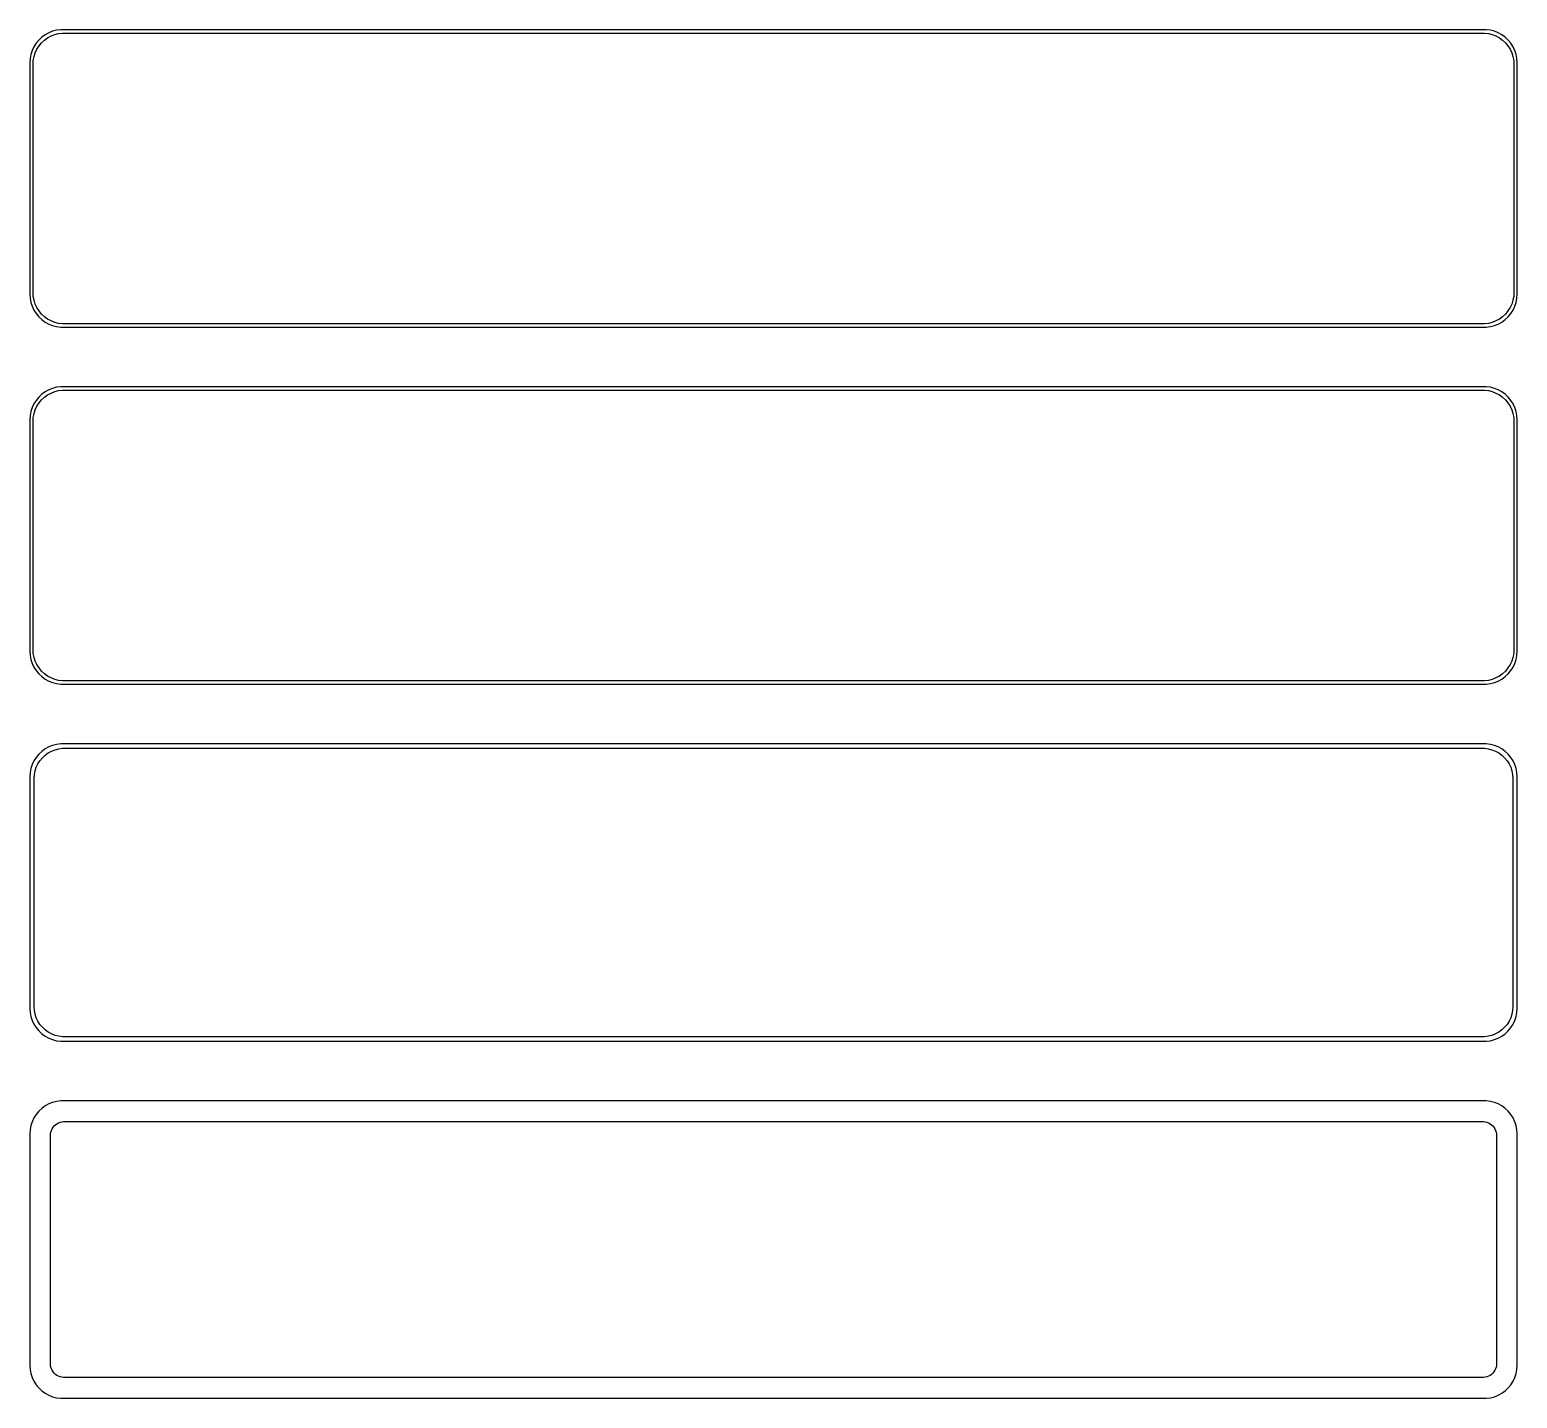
# Model space of a CAD drawing. Header units: metres. Extents: x -112 to 112, y 194 to 400.
import ezdxf

# ---------------------------------------------------------------- set-up
doc = ezdxf.new("R2010")
doc.units = ezdxf.units.M

msp = doc.modelspace()

# ---------------------------------------------------------------- linework, layer by layer
for p, q in [((-111.545, 398.439), (-111.882, 397.909)), ((-111.145, 398.923), (-111.545, 398.439)), ((-110.687, 399.353), (-111.145, 398.923)), ((-111.093, 398.042), (-110.713, 398.502)), ((-110.713, 398.502), (-110.278, 398.91)), ((-110.179, 399.722), (-110.687, 399.353)), ((-110.278, 398.91), (-109.795, 399.261)), ((-109.629, 400.024), (-110.179, 399.722)), ((-109.795, 399.261), (-109.272, 399.548)), ((-109.045, 400.255), (-109.629, 400.024)), ((-109.272, 399.548), (-108.718, 399.768)), ((-108.437, 400.411), (-109.045, 400.255)), ((-108.718, 399.768), (-108.14, 399.916)), ((-107.814, 400.49), (-108.437, 400.411)), ((-108.14, 399.916), (-107.548, 399.991)), ((107.814, 400.49), (-107.814, 400.49)), ((-107.548, 399.991), (107.548, 399.991)), ((107.548, 399.991), (108.14, 399.916)), ((108.437, 400.411), (107.814, 400.49)), ((108.14, 399.916), (108.718, 399.768)), ((109.045, 400.255), (108.437, 400.411)), ((108.718, 399.768), (109.272, 399.548)), ((109.629, 400.024), (109.045, 400.255)), ((109.272, 399.548), (109.795, 399.261)), ((110.179, 399.722), (109.629, 400.024)), ((109.795, 399.261), (110.278, 398.91)), ((110.687, 399.353), (110.179, 399.722)), ((110.278, 398.91), (110.713, 398.502)), ((111.145, 398.923), (110.687, 399.353)), ((110.713, 398.502), (111.093, 398.042)), ((111.545, 398.439), (111.145, 398.923)), ((111.882, 397.909), (111.545, 398.439)), ((-112.461, 396.127), (-112.5, 395.5)), ((-112.343, 396.743), (-112.461, 396.127)), ((-112.149, 397.341), (-112.343, 396.743)), ((-111.882, 397.909), (-112.149, 397.341)), ((-111.963, 395.845), (-111.851, 396.431)), ((-111.851, 396.431), (-111.666, 396.999)), ((-111.666, 396.999), (-111.412, 397.538)), ((-111.412, 397.538), (-111.093, 398.042)), ((111.093, 398.042), (111.412, 397.538)), ((111.412, 397.538), (111.666, 396.999)), ((111.666, 396.999), (111.851, 396.431)), ((111.851, 396.431), (111.963, 395.845)), ((112.149, 397.341), (111.882, 397.909)), ((112.343, 396.743), (112.149, 397.341)), ((112.461, 396.127), (112.343, 396.743)), ((112.5, 395.5), (112.461, 396.127)), ((-112.5, 395.5), (-112.5, 360.5)), ((-112, 395.25), (-111.963, 395.845)), ((-112, 360.75), (-112, 395.25)), ((111.963, 395.845), (112, 395.25)), ((112, 395.25), (112, 360.75)), ((112.5, 360.5), (112.5, 395.5)), ((-112.5, 360.5), (-112.461, 359.873)), ((-111.963, 360.155), (-112, 360.75)), ((-111.851, 359.569), (-111.963, 360.155)), ((111.963, 360.155), (111.851, 359.569)), ((112, 360.75), (111.963, 360.155)), ((112.461, 359.873), (112.5, 360.5)), ((-112.461, 359.873), (-112.343, 359.257)), ((-112.343, 359.257), (-112.149, 358.659)), ((-112.149, 358.659), (-111.882, 358.091)), ((-111.882, 358.091), (-111.545, 357.561)), ((-111.666, 359.001), (-111.851, 359.569)), ((-111.412, 358.462), (-111.666, 359.001)), ((-111.093, 357.958), (-111.412, 358.462)), ((-110.713, 357.498), (-111.093, 357.958)), ((111.093, 357.958), (110.713, 357.498)), ((111.412, 358.462), (111.093, 357.958)), ((111.666, 359.001), (111.412, 358.462)), ((111.545, 357.561), (111.882, 358.091)), ((111.851, 359.569), (111.666, 359.001)), ((111.882, 358.091), (112.149, 358.659)), ((112.149, 358.659), (112.343, 359.257)), ((112.343, 359.257), (112.461, 359.873)), ((-111.545, 357.561), (-111.145, 357.077)), ((-111.145, 357.077), (-110.687, 356.647)), ((-110.278, 357.09), (-110.713, 357.498)), ((-110.687, 356.647), (-110.179, 356.278)), ((-109.795, 356.739), (-110.278, 357.09)), ((-110.179, 356.278), (-109.629, 355.976)), ((-109.272, 356.452), (-109.795, 356.739)), ((-109.629, 355.976), (-109.045, 355.745)), ((-108.718, 356.232), (-109.272, 356.452)), ((-109.045, 355.745), (-108.437, 355.589)), ((-108.14, 356.084), (-108.718, 356.232)), ((-108.437, 355.589), (-107.814, 355.51)), ((-107.548, 356.009), (-108.14, 356.084)), ((-107.814, 355.51), (107.814, 355.51)), ((107.548, 356.009), (-107.548, 356.009)), ((108.14, 356.084), (107.548, 356.009)), ((107.814, 355.51), (108.437, 355.589)), ((108.718, 356.232), (108.14, 356.084)), ((108.437, 355.589), (109.045, 355.745)), ((109.272, 356.452), (108.718, 356.232)), ((109.045, 355.745), (109.629, 355.976)), ((109.795, 356.739), (109.272, 356.452)), ((109.629, 355.976), (110.179, 356.278)), ((110.278, 357.09), (109.795, 356.739)), ((110.179, 356.278), (110.687, 356.647)), ((110.713, 357.498), (110.278, 357.09)), ((110.687, 356.647), (111.145, 357.077)), ((111.145, 357.077), (111.545, 357.561)), ((-111.545, 344.439), (-111.882, 343.909)), ((-111.145, 344.923), (-111.545, 344.439)), ((-110.687, 345.353), (-111.145, 344.923)), ((-111.093, 344.042), (-110.713, 344.502)), ((-110.713, 344.502), (-110.278, 344.91)), ((-110.179, 345.722), (-110.687, 345.353)), ((-110.278, 344.91), (-109.795, 345.261)), ((-109.629, 346.024), (-110.179, 345.722)), ((-109.795, 345.261), (-109.272, 345.548)), ((-109.045, 346.255), (-109.629, 346.024)), ((-109.272, 345.548), (-108.718, 345.768)), ((-108.437, 346.411), (-109.045, 346.255)), ((-108.718, 345.768), (-108.14, 345.916)), ((-107.814, 346.49), (-108.437, 346.411)), ((-108.14, 345.916), (-107.548, 345.991)), ((107.814, 346.49), (-107.814, 346.49)), ((-107.548, 345.991), (107.548, 345.991)), ((107.548, 345.991), (108.14, 345.916)), ((108.437, 346.411), (107.814, 346.49)), ((108.14, 345.916), (108.718, 345.768)), ((109.045, 346.255), (108.437, 346.411)), ((108.718, 345.768), (109.272, 345.548)), ((109.629, 346.024), (109.045, 346.255)), ((109.272, 345.548), (109.795, 345.261)), ((110.179, 345.722), (109.629, 346.024)), ((109.795, 345.261), (110.278, 344.91)), ((110.687, 345.353), (110.179, 345.722)), ((110.278, 344.91), (110.713, 344.502)), ((111.145, 344.923), (110.687, 345.353)), ((110.713, 344.502), (111.093, 344.042)), ((111.545, 344.439), (111.145, 344.923)), ((111.882, 343.909), (111.545, 344.439)), ((-112.461, 342.127), (-112.5, 341.5)), ((-112.343, 342.743), (-112.461, 342.127)), ((-112.149, 343.341), (-112.343, 342.743)), ((-111.882, 343.909), (-112.149, 343.341)), ((-111.963, 341.845), (-111.851, 342.431)), ((-111.851, 342.431), (-111.666, 342.999)), ((-111.666, 342.999), (-111.412, 343.538)), ((-111.412, 343.538), (-111.093, 344.042)), ((111.093, 344.042), (111.412, 343.538)), ((111.412, 343.538), (111.666, 342.999)), ((111.666, 342.999), (111.851, 342.431)), ((111.851, 342.431), (111.963, 341.845)), ((112.149, 343.341), (111.882, 343.909)), ((112.343, 342.743), (112.149, 343.341)), ((112.461, 342.127), (112.343, 342.743)), ((112.5, 341.5), (112.461, 342.127)), ((-112.5, 341.5), (-112.5, 306.5)), ((-112, 341.25), (-111.963, 341.845)), ((-112, 306.75), (-112, 341.25)), ((111.963, 341.845), (112, 341.25)), ((112, 341.25), (112, 306.75)), ((112.5, 306.5), (112.5, 341.5)), ((-112.5, 306.5), (-112.461, 305.873)), ((-111.963, 306.155), (-112, 306.75)), ((-111.851, 305.569), (-111.963, 306.155)), ((111.963, 306.155), (111.851, 305.569)), ((112, 306.75), (111.963, 306.155)), ((112.461, 305.873), (112.5, 306.5)), ((-112.461, 305.873), (-112.343, 305.257)), ((-112.343, 305.257), (-112.149, 304.659)), ((-112.149, 304.659), (-111.882, 304.091)), ((-111.882, 304.091), (-111.545, 303.561)), ((-111.666, 305.001), (-111.851, 305.569)), ((-111.412, 304.462), (-111.666, 305.001)), ((-111.093, 303.958), (-111.412, 304.462)), ((-110.713, 303.498), (-111.093, 303.958)), ((111.093, 303.958), (110.713, 303.498)), ((111.412, 304.462), (111.093, 303.958)), ((111.666, 305.001), (111.412, 304.462)), ((111.545, 303.561), (111.882, 304.091)), ((111.851, 305.569), (111.666, 305.001)), ((111.882, 304.091), (112.149, 304.659)), ((112.149, 304.659), (112.343, 305.257)), ((112.343, 305.257), (112.461, 305.873)), ((-111.545, 303.561), (-111.145, 303.077)), ((-111.145, 303.077), (-110.687, 302.647)), ((-110.278, 303.09), (-110.713, 303.498)), ((-110.687, 302.647), (-110.179, 302.278)), ((-109.795, 302.739), (-110.278, 303.09)), ((-110.179, 302.278), (-109.629, 301.976)), ((-109.272, 302.452), (-109.795, 302.739)), ((-109.629, 301.976), (-109.045, 301.745)), ((-108.718, 302.232), (-109.272, 302.452)), ((-109.045, 301.745), (-108.437, 301.589)), ((-108.14, 302.084), (-108.718, 302.232)), ((-108.437, 301.589), (-107.814, 301.51)), ((-107.548, 302.009), (-108.14, 302.084)), ((-107.814, 301.51), (107.814, 301.51)), ((107.548, 302.009), (-107.548, 302.009)), ((108.14, 302.084), (107.548, 302.009)), ((107.814, 301.51), (108.437, 301.589)), ((108.718, 302.232), (108.14, 302.084)), ((108.437, 301.589), (109.045, 301.745)), ((109.272, 302.452), (108.718, 302.232)), ((109.045, 301.745), (109.629, 301.976)), ((109.795, 302.739), (109.272, 302.452)), ((109.629, 301.976), (110.179, 302.278)), ((110.278, 303.09), (109.795, 302.739)), ((110.179, 302.278), (110.687, 302.647)), ((110.713, 303.498), (110.278, 303.09)), ((110.687, 302.647), (111.145, 303.077)), ((111.145, 303.077), (111.545, 303.561)), ((-111.545, 290.439), (-111.882, 289.909)), ((-111.145, 290.923), (-111.545, 290.439)), ((-110.687, 291.353), (-111.145, 290.923)), ((-110.954, 289.941), (-110.588, 290.384)), ((-110.179, 291.722), (-110.687, 291.353)), ((-110.588, 290.384), (-110.168, 290.778)), ((-109.629, 292.024), (-110.179, 291.722)), ((-110.168, 290.778), (-109.703, 291.116)), ((-109.703, 291.116), (-109.199, 291.393)), ((-109.045, 292.255), (-109.629, 292.024)), ((-109.199, 291.393), (-108.665, 291.604)), ((-108.437, 292.411), (-109.045, 292.255)), ((-108.665, 291.604), (-108.108, 291.747)), ((-107.814, 292.49), (-108.437, 292.411)), ((-108.108, 291.747), (-107.537, 291.819)), ((107.814, 292.49), (-107.814, 292.49)), ((-107.537, 291.819), (107.537, 291.819)), ((107.537, 291.819), (108.108, 291.747)), ((108.437, 292.411), (107.814, 292.49)), ((108.108, 291.747), (108.665, 291.604)), ((109.045, 292.255), (108.437, 292.411)), ((108.665, 291.604), (109.199, 291.393)), ((109.629, 292.024), (109.045, 292.255)), ((109.199, 291.393), (109.703, 291.116)), ((110.179, 291.722), (109.629, 292.024)), ((109.703, 291.116), (110.168, 290.778)), ((110.168, 290.778), (110.588, 290.384)), ((110.687, 291.353), (110.179, 291.722)), ((110.588, 290.384), (110.954, 289.941)), ((111.145, 290.923), (110.687, 291.353)), ((111.545, 290.439), (111.145, 290.923)), ((111.882, 289.909), (111.545, 290.439)), ((-112.461, 288.127), (-112.5, 287.5)), ((-112.343, 288.743), (-112.461, 288.127)), ((-112.149, 289.341), (-112.343, 288.743)), ((-111.882, 289.909), (-112.149, 289.341)), ((-111.792, 287.824), (-111.685, 288.389)), ((-111.685, 288.389), (-111.507, 288.935)), ((-111.507, 288.935), (-111.262, 289.456)), ((-111.262, 289.456), (-110.954, 289.941)), ((110.954, 289.941), (111.262, 289.456)), ((111.262, 289.456), (111.507, 288.935)), ((111.507, 288.935), (111.685, 288.389)), ((111.685, 288.389), (111.792, 287.824)), ((112.149, 289.341), (111.882, 289.909)), ((112.343, 288.743), (112.149, 289.341)), ((112.461, 288.127), (112.343, 288.743)), ((112.5, 287.5), (112.461, 288.127)), ((-112.5, 287.5), (-112.5, 252.5)), ((-111.828, 287.25), (-111.792, 287.824)), ((-111.828, 252.75), (-111.828, 287.25)), ((111.792, 287.824), (111.828, 287.25)), ((111.828, 287.25), (111.828, 252.75)), ((112.5, 252.5), (112.5, 287.5)), ((-112.5, 252.5), (-112.461, 251.873)), ((-111.792, 252.176), (-111.828, 252.75)), ((-111.685, 251.611), (-111.792, 252.176)), ((111.792, 252.176), (111.685, 251.611)), ((111.828, 252.75), (111.792, 252.176)), ((112.461, 251.873), (112.5, 252.5)), ((-112.461, 251.873), (-112.343, 251.257)), ((-112.343, 251.257), (-112.149, 250.659)), ((-112.149, 250.659), (-111.882, 250.091)), ((-111.882, 250.091), (-111.545, 249.561)), ((-111.507, 251.065), (-111.685, 251.611)), ((-111.262, 250.544), (-111.507, 251.065)), ((-110.954, 250.059), (-111.262, 250.544)), ((-110.588, 249.616), (-110.954, 250.059)), ((110.954, 250.059), (110.588, 249.616)), ((111.262, 250.544), (110.954, 250.059)), ((111.507, 251.065), (111.262, 250.544)), ((111.685, 251.611), (111.507, 251.065)), ((111.545, 249.561), (111.882, 250.091)), ((111.882, 250.091), (112.149, 250.659)), ((112.149, 250.659), (112.343, 251.257)), ((112.343, 251.257), (112.461, 251.873)), ((-111.545, 249.561), (-111.145, 249.077)), ((-111.145, 249.077), (-110.687, 248.647)), ((-110.687, 248.647), (-110.179, 248.278)), ((-110.168, 249.222), (-110.588, 249.616)), ((-110.179, 248.278), (-109.629, 247.976)), ((-109.703, 248.884), (-110.168, 249.222)), ((-109.199, 248.607), (-109.703, 248.884)), ((-109.629, 247.976), (-109.045, 247.745)), ((-108.665, 248.396), (-109.199, 248.607)), ((-109.045, 247.745), (-108.437, 247.589)), ((-108.108, 248.253), (-108.665, 248.396)), ((-108.437, 247.589), (-107.814, 247.51)), ((-107.537, 248.181), (-108.108, 248.253)), ((-107.814, 247.51), (107.814, 247.51)), ((107.537, 248.181), (-107.537, 248.181)), ((108.108, 248.253), (107.537, 248.181)), ((107.814, 247.51), (108.437, 247.589)), ((108.665, 248.396), (108.108, 248.253)), ((108.437, 247.589), (109.045, 247.745)), ((109.199, 248.607), (108.665, 248.396)), ((109.045, 247.745), (109.629, 247.976)), ((109.703, 248.884), (109.199, 248.607)), ((109.629, 247.976), (110.179, 248.278)), ((110.168, 249.222), (109.703, 248.884)), ((110.588, 249.616), (110.168, 249.222)), ((110.179, 248.278), (110.687, 248.647)), ((110.687, 248.647), (111.145, 249.077)), ((111.145, 249.077), (111.545, 249.561)), ((-111.545, 236.439), (-111.882, 235.909)), ((-111.145, 236.923), (-111.545, 236.439)), ((-110.687, 237.353), (-111.145, 236.923)), ((-110.179, 237.722), (-110.687, 237.353)), ((-109.629, 238.024), (-110.179, 237.722)), ((-109.045, 238.255), (-109.629, 238.024)), ((-108.437, 238.411), (-109.045, 238.255)), ((-107.814, 238.49), (-108.437, 238.411)), ((107.814, 238.49), (-107.814, 238.49)), ((108.437, 238.411), (107.814, 238.49)), ((109.045, 238.255), (108.437, 238.411)), ((109.629, 238.024), (109.045, 238.255)), ((110.179, 237.722), (109.629, 238.024)), ((110.687, 237.353), (110.179, 237.722)), ((111.145, 236.923), (110.687, 237.353)), ((111.545, 236.439), (111.145, 236.923)), ((111.882, 235.909), (111.545, 236.439)), ((-112.461, 234.127), (-112.5, 233.5)), ((-112.343, 234.743), (-112.461, 234.127)), ((-112.149, 235.341), (-112.343, 234.743)), ((-111.882, 235.909), (-112.149, 235.341)), ((-109.293, 233.775), (-109.211, 234.027)), ((-109.211, 234.027), (-109.099, 234.266)), ((-109.099, 234.266), (-108.957, 234.49)), ((-108.957, 234.49), (-108.788, 234.694)), ((-108.788, 234.694), (-108.595, 234.875)), ((-108.595, 234.875), (-108.38, 235.031)), ((-108.38, 235.031), (-108.148, 235.159)), ((-108.148, 235.159), (-107.902, 235.256)), ((-107.902, 235.256), (-107.645, 235.322)), ((-107.645, 235.322), (-107.382, 235.355)), ((-107.382, 235.355), (107.382, 235.355)), ((107.382, 235.355), (107.645, 235.322)), ((107.645, 235.322), (107.902, 235.256)), ((107.902, 235.256), (108.148, 235.159)), ((108.148, 235.159), (108.38, 235.031)), ((108.38, 235.031), (108.595, 234.875)), ((108.595, 234.875), (108.788, 234.694)), ((108.788, 234.694), (108.957, 234.49)), ((108.957, 234.49), (109.099, 234.266)), ((109.099, 234.266), (109.211, 234.027)), ((109.211, 234.027), (109.293, 233.775)), ((112.149, 235.341), (111.882, 235.909)), ((112.343, 234.743), (112.149, 235.341)), ((112.461, 234.127), (112.343, 234.743)), ((112.5, 233.5), (112.461, 234.127)), ((-112.5, 233.5), (-112.5, 198.5)), ((-109.36, 233.25), (-109.343, 233.514)), ((-109.36, 198.75), (-109.36, 233.25)), ((-109.343, 233.514), (-109.293, 233.775)), ((109.293, 233.775), (109.343, 233.514)), ((109.343, 233.514), (109.36, 233.25)), ((109.36, 233.25), (109.36, 198.75)), ((112.5, 198.5), (112.5, 233.5)), ((-112.5, 198.5), (-112.461, 197.873)), ((-109.343, 198.486), (-109.36, 198.75)), ((-109.293, 198.225), (-109.343, 198.486)), ((-109.211, 197.973), (-109.293, 198.225)), ((109.293, 198.225), (109.211, 197.973)), ((109.343, 198.486), (109.293, 198.225)), ((109.36, 198.75), (109.343, 198.486)), ((112.461, 197.873), (112.5, 198.5)), ((-112.461, 197.873), (-112.343, 197.257)), ((-112.343, 197.257), (-112.149, 196.659)), ((-112.149, 196.659), (-111.882, 196.091)), ((-111.882, 196.091), (-111.545, 195.561)), ((-109.099, 197.734), (-109.211, 197.973)), ((-108.957, 197.51), (-109.099, 197.734)), ((-108.788, 197.306), (-108.957, 197.51)), ((-108.595, 197.125), (-108.788, 197.306)), ((-108.38, 196.969), (-108.595, 197.125)), ((-108.148, 196.841), (-108.38, 196.969)), ((-107.902, 196.744), (-108.148, 196.841)), ((-107.645, 196.678), (-107.902, 196.744)), ((-107.382, 196.645), (-107.645, 196.678)), ((107.382, 196.645), (-107.382, 196.645)), ((107.645, 196.678), (107.382, 196.645)), ((107.902, 196.744), (107.645, 196.678)), ((108.148, 196.841), (107.902, 196.744)), ((108.38, 196.969), (108.148, 196.841)), ((108.595, 197.125), (108.38, 196.969)), ((108.788, 197.306), (108.595, 197.125)), ((108.957, 197.51), (108.788, 197.306)), ((109.099, 197.734), (108.957, 197.51)), ((109.211, 197.973), (109.099, 197.734)), ((111.545, 195.561), (111.882, 196.091)), ((111.882, 196.091), (112.149, 196.659)), ((112.149, 196.659), (112.343, 197.257)), ((112.343, 197.257), (112.461, 197.873)), ((-111.545, 195.561), (-111.145, 195.077)), ((-111.145, 195.077), (-110.687, 194.647)), ((-110.687, 194.647), (-110.179, 194.278)), ((-110.179, 194.278), (-109.629, 193.976)), ((-109.629, 193.976), (-109.045, 193.745)), ((-109.045, 193.745), (-108.437, 193.589)), ((-108.437, 193.589), (-107.814, 193.51)), ((-107.814, 193.51), (107.814, 193.51)), ((107.814, 193.51), (108.437, 193.589)), ((108.437, 193.589), (109.045, 193.745)), ((109.045, 193.745), (109.629, 193.976)), ((109.629, 193.976), (110.179, 194.278)), ((110.179, 194.278), (110.687, 194.647)), ((110.687, 194.647), (111.145, 195.077)), ((111.145, 195.077), (111.545, 195.561))]:
    msp.add_line(p, q)

doc.saveas('drawing.dxf')
